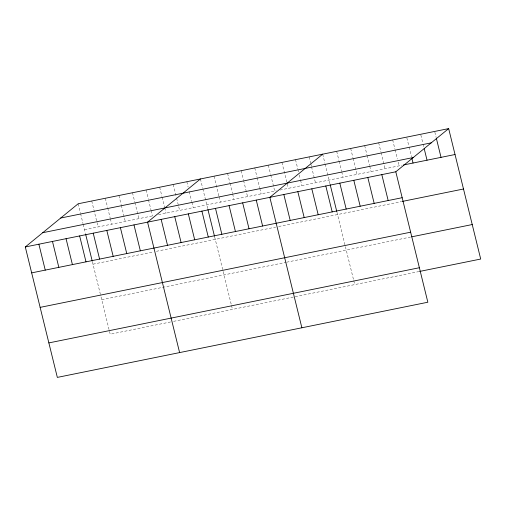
<?xml version="1.0" encoding="UTF-8"?>
<svg xmlns="http://www.w3.org/2000/svg" width="506" height="506" viewBox="0 0 506 506"><rect width="100%" height="100%" fill="white"/><g stroke="black" fill="none" stroke-linecap="round" stroke-linejoin="round"><path stroke-width="0.38" stroke-dasharray="2.53 1.9" d="M84.521 229.686L153.957 215.6M158.486 214.683L276.219 190.794M279.995 190.028L401.985 165.272M92.99 264.183L153.369 251.931M156.392 251.318L275.637 227.124M278.654 226.511L401.619 201.559M101.719 299.723L285.877 262.355M286.63 262.203L410.347 237.099M170.573 321.961L110.194 334.213L100.447 294.536M173.59 321.348L418.816 271.595M434.85 132.205L436.159 137.537M420.853 135.045L422.915 143.426M423.098 144.185L423.851 147.233M406.856 137.885L408.918 146.266M409.101 147.025L411.536 156.936M392.675 139.96L394.92 149.106M395.11 149.865L397.355 159.01M398.102 162.059L399.038 165.873M378.678 142.8L380.923 151.945M381.113 152.704L385.041 168.713M364.681 145.639L366.926 154.785M367.116 155.544L369.544 165.456M369.734 166.215L371.043 171.553M350.683 148.479L352.929 157.625M353.118 158.384L357.046 174.393M336.686 151.319L338.931 160.465M339.121 161.224L341.55 171.136M341.74 171.895L343.049 177.233M322.689 154.159L324.934 163.305M325.124 164.07L329.994 183.906M336.958 212.267L353.599 280.001M353.789 280.767L354.725 284.6M309.103 156.917L310.602 163.014M310.792 163.773L311.348 166.063M311.538 166.822L315.466 182.83M295.517 159.675L297.762 168.821M297.952 169.58L298.515 171.869M299.261 174.918L300.387 179.485M300.57 180.25L301.886 185.582M281.931 162.432L288.3 188.34M268.351 165.184L270.596 174.33M270.78 175.095L274.714 191.097M254.765 167.941L257.01 177.087M257.193 177.846L259.629 187.758M259.818 188.517L261.128 193.855M241.179 170.699L243.424 179.845M243.614 180.604L247.542 196.613M227.592 173.457L229.838 182.603M230.028 183.362L232.456 193.267M232.646 194.032L233.955 199.364M214.006 176.208L218.877 196.024M219.06 196.79L220.369 202.122M200.42 178.966L202.666 188.112M202.855 188.877L207.726 208.712M214.696 237.074L231.331 304.808M231.52 305.573L232.463 309.406M186.834 181.724L188.15 187.062M189.269 191.629L191.704 201.54M191.888 202.299L193.203 207.637M173.248 184.481L176.436 197.435M176.619 198.2L179.617 210.395M159.668 187.239L161.914 196.385M162.097 197.144L164.532 207.049M164.722 207.814L166.031 213.146M146.082 189.99L148.328 199.136M148.511 199.902L150.946 209.807M151.136 210.572L152.445 215.904M132.496 192.748L134.741 201.894M134.931 202.659L138.859 218.662M118.91 195.506L121.155 204.652M121.345 205.411L125.273 221.419M105.324 198.263L107.569 207.409M107.759 208.168L110.194 218.08M110.378 218.839L111.687 224.177M91.738 201.021L98.107 226.928M78.152 203.773L80.403 212.918M80.587 213.684L83.022 223.589M83.205 224.354L85.457 233.519M92.427 261.88L100.264 293.796"/><path stroke-width="0.76" d="M448.664 128.6L395.806 171.787L427.848 302.227L57.336 377.4L25.3 246.96L78.152 203.773L448.664 128.6L480.7 259.04L419.556 271.444M200.42 178.966L147.569 222.153L179.605 352.593M322.689 154.159L269.837 197.346L301.873 327.787M60.714 218.029L431.22 142.85M42.744 232.709L413.25 157.537M403.459 164.975L455.027 154.513M25.3 246.96L395.806 171.787M31.663 272.873L402.169 197.701M402.352 201.413L463.496 189.004M40.138 307.37L410.644 232.191M411.821 236.802L472.224 224.544M48.867 342.904L419.373 267.731M436.349 138.296L441.03 157.353M424.224 148.758L427.032 160.193M411.909 158.46L413.035 163.033M381.809 174.627L388.172 200.54M367.811 177.467L374.181 203.38M353.814 180.307L360.183 206.22M339.817 183.147L346.186 209.06M330.184 184.671L336.775 211.502M325.82 185.987L332.189 211.9M311.822 188.827L318.192 214.74M297.832 191.666L304.195 217.58M283.834 194.506L290.197 220.42M256.251 200.104L262.614 226.011M242.665 202.862L249.028 228.769M229.079 205.613L235.442 231.527M215.493 208.371L221.856 234.284M207.915 209.478L214.506 236.308M201.907 211.129L208.276 237.042M188.321 213.886L194.69 239.793M174.741 216.644L181.104 242.551M161.155 219.395L167.518 245.309M133.982 224.911L140.345 250.824M120.396 227.668L126.759 253.576M106.81 230.426L113.173 256.333M93.224 233.177L99.593 259.091M85.647 234.284L92.237 261.115M79.638 235.935L86.007 261.849M66.058 238.693L72.421 264.606M52.472 241.451L58.835 267.358M38.886 244.202L45.249 270.115"/></g></svg>
